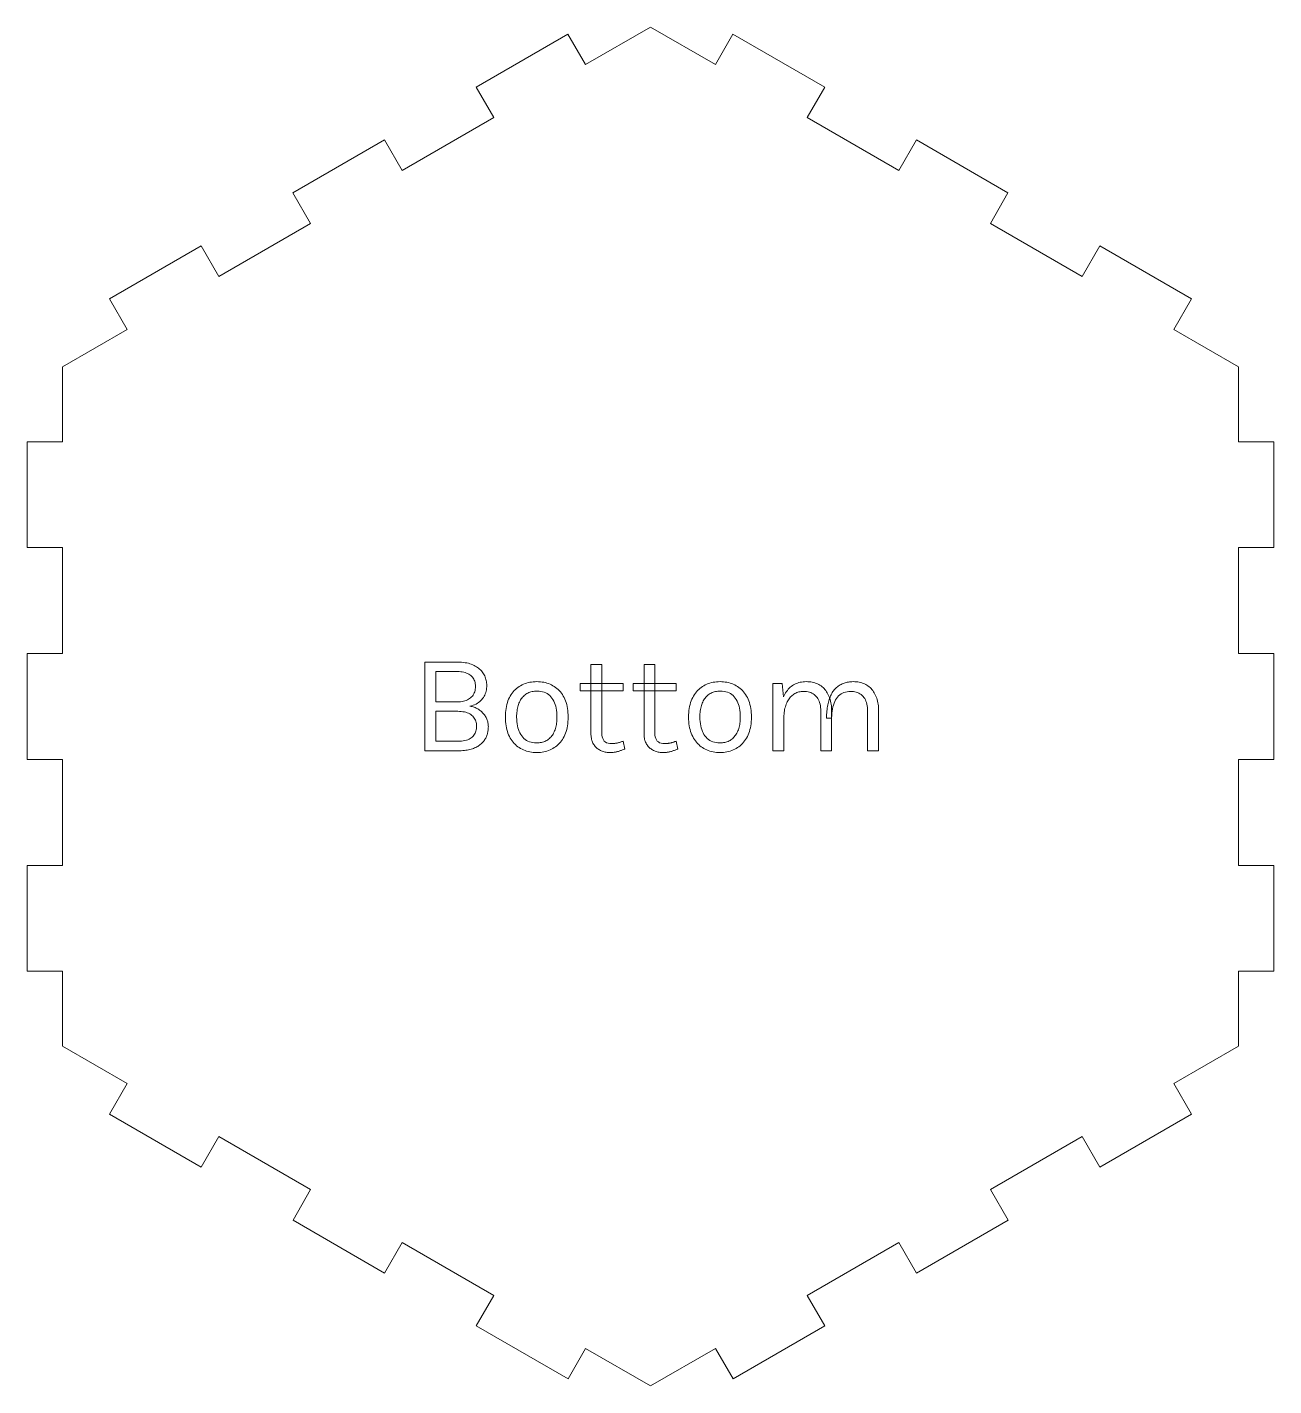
# Model space of a CAD drawing. Extents: x 3 to 177, y 3 to 186.
# Drawn here: x 3 to 109, y 3 to 118.5 of the extents above; entities that cross this region are included whole.
import ezdxf

# ---------------------------------------------------------------- set-up
doc = ezdxf.new("R2010")
doc.units = 0
doc.layers.get('0').update_dxf_attribs({"lineweight": 0})

msp = doc.modelspace()

# ---------------------------------------------------------------- linework, layer by layer
for p, q in [((48.985, 117.885), (41.191, 113.385)), ((50.485, 115.286), (48.985, 117.885)), ((56, 118.471), (50.485, 115.286)), ((61.514, 115.287), (56, 118.471)), ((63.014, 117.885), (61.514, 115.287)), ((70.809, 113.385), (63.014, 117.885)), ((41.191, 113.385), (42.691, 110.786)), ((69.308, 110.786), (70.809, 113.385)), ((42.691, 110.786), (34.896, 106.286)), ((77.103, 106.286), (69.308, 110.786)), ((33.396, 108.885), (25.603, 104.385)), ((34.896, 106.286), (33.396, 108.885)), ((78.603, 108.885), (77.103, 106.286)), ((86.396, 104.385), (78.603, 108.885)), ((25.603, 104.385), (27.103, 101.786)), ((84.896, 101.786), (86.396, 104.385)), ((27.103, 101.786), (19.309, 97.286)), ((92.69, 97.286), (84.896, 101.786)), ((17.809, 99.885), (10.014, 95.385)), ((19.309, 97.286), (17.809, 99.885)), ((94.191, 99.885), (92.69, 97.286)), ((101.985, 95.385), (94.191, 99.885)), ((10.014, 95.385), (11.515, 92.785)), ((100.484, 92.786), (101.985, 95.385)), ((11.515, 92.785), (6, 89.603)), ((106, 89.603), (100.484, 92.786)), ((6, 89.603), (6, 83.235)), ((106, 83.235), (106, 89.603)), ((6, 83.235), (3, 83.235)), ((3, 83.235), (3, 74.235)), ((109, 83.235), (106, 83.235)), ((109, 74.235), (109, 83.235)), ((3, 74.235), (6, 74.235)), ((6, 74.235), (6, 65.235)), ((106, 65.235), (106, 74.235)), ((106, 74.235), (109, 74.235)), ((6, 65.235), (3, 65.235)), ((3, 65.235), (3, 56.235)), ((109, 65.235), (106, 65.235)), ((109, 56.235), (109, 65.235)), ((36.8, 56.967), (36.8, 64.503)), ((36.8, 64.503), (39.62, 64.503)), ((39.596, 63.699), (37.736, 63.699)), ((37.736, 63.699), (37.736, 61.131)), ((39.736, 63.696), (39.596, 63.699)), ((39.596, 63.699), (39.596, 63.699)), ((39.596, 63.699), (39.596, 63.699)), ((39.62, 64.503), (39.783, 64.501)), ((39.869, 63.686), (39.736, 63.696)), ((39.783, 64.501), (39.94, 64.492)), ((39.997, 63.67), (39.869, 63.686)), ((39.94, 64.492), (40.091, 64.479)), ((40.118, 63.647), (39.997, 63.67)), ((40.091, 64.479), (40.237, 64.46)), ((40.233, 63.617), (40.118, 63.647)), ((40.342, 63.581), (40.233, 63.617)), ((40.237, 64.46), (40.377, 64.435)), ((40.444, 63.538), (40.342, 63.581)), ((40.377, 64.435), (40.512, 64.405)), ((40.541, 63.488), (40.444, 63.538)), ((40.512, 64.405), (40.641, 64.37)), ((40.641, 64.37), (40.764, 64.329)), ((40.764, 64.329), (40.882, 64.282)), ((40.882, 64.282), (40.994, 64.23)), ((40.994, 64.23), (41.1, 64.174)), ((41.1, 64.174), (41.201, 64.114)), ((41.201, 64.114), (41.297, 64.051)), ((41.297, 64.051), (41.387, 63.984)), ((41.387, 63.984), (41.471, 63.914)), ((41.471, 63.914), (41.55, 63.84)), ((41.55, 63.84), (41.623, 63.763)), ((41.623, 63.763), (41.691, 63.682)), ((41.691, 63.682), (41.753, 63.598)), ((41.753, 63.598), (41.81, 63.51)), ((41.81, 63.51), (41.861, 63.42)), ((50.936, 58.443), (50.936, 64.299)), ((50.936, 64.299), (51.86, 64.299)), ((51.86, 64.299), (51.86, 58.467)), ((55.448, 58.443), (55.448, 64.299)), ((55.448, 64.299), (56.372, 64.299)), ((56.372, 64.299), (56.372, 58.467)), ((40.631, 63.432), (40.541, 63.488)), ((40.715, 63.369), (40.631, 63.432)), ((40.792, 63.301), (40.715, 63.369)), ((40.861, 63.227), (40.792, 63.301)), ((40.922, 63.148), (40.861, 63.227)), ((40.974, 63.064), (40.922, 63.148)), ((41.019, 62.975), (40.974, 63.064)), ((41.055, 62.88), (41.019, 62.975)), ((41.084, 62.781), (41.055, 62.88)), ((41.104, 62.676), (41.084, 62.781)), ((41.116, 62.566), (41.104, 62.676)), ((41.12, 62.451), (41.116, 62.566)), ((41.116, 62.328), (41.12, 62.451)), ((41.12, 62.451), (41.12, 62.451)), ((41.861, 63.42), (41.907, 63.328)), ((41.907, 63.328), (41.948, 63.235)), ((41.948, 63.235), (41.983, 63.14)), ((41.983, 63.14), (42.013, 63.043)), ((42.013, 63.043), (42.037, 62.945)), ((42.037, 62.945), (42.056, 62.845)), ((42.056, 62.845), (42.069, 62.743)), ((42.076, 62.407), (42.066, 62.283)), ((42.069, 62.743), (42.077, 62.64)), ((42.08, 62.535), (42.076, 62.407)), ((42.077, 62.64), (42.08, 62.535)), ((42.08, 62.535), (42.08, 62.535)), ((44.618, 62.271), (44.726, 62.355)), ((44.726, 62.355), (44.839, 62.434)), ((44.839, 62.434), (44.957, 62.505)), ((44.957, 62.505), (45.079, 62.57)), ((45.079, 62.57), (45.205, 62.628)), ((45.205, 62.628), (45.334, 62.68)), ((45.334, 62.68), (45.467, 62.724)), ((45.467, 62.724), (45.603, 62.762)), ((45.603, 62.762), (45.742, 62.793)), ((45.742, 62.793), (45.885, 62.817)), ((45.885, 62.817), (46.031, 62.834)), ((46.031, 62.834), (46.181, 62.844)), ((46.181, 62.844), (46.334, 62.847)), ((46.334, 62.847), (46.334, 62.847)), ((46.334, 62.847), (46.486, 62.844)), ((46.486, 62.844), (46.635, 62.834)), ((46.635, 62.834), (46.78, 62.817)), ((46.78, 62.817), (46.922, 62.793)), ((46.922, 62.793), (47.061, 62.762)), ((47.061, 62.762), (47.196, 62.724)), ((47.196, 62.724), (47.328, 62.68)), ((47.328, 62.68), (47.457, 62.628)), ((47.457, 62.628), (47.583, 62.57)), ((47.583, 62.57), (47.705, 62.505)), ((47.705, 62.505), (47.823, 62.434)), ((47.823, 62.434), (47.936, 62.355)), ((47.936, 62.355), (48.044, 62.271)), ((50.012, 62.055), (50.012, 62.703)), ((50.012, 62.703), (53.672, 62.703)), ((53.672, 62.703), (53.672, 62.055)), ((54.524, 62.055), (54.524, 62.703)), ((54.524, 62.703), (58.184, 62.703)), ((58.184, 62.703), (58.184, 62.055)), ((60.2, 62.271), (60.308, 62.355)), ((60.308, 62.355), (60.421, 62.434)), ((60.421, 62.434), (60.539, 62.505)), ((60.539, 62.505), (60.661, 62.57)), ((60.661, 62.57), (60.787, 62.628)), ((60.787, 62.628), (60.916, 62.68)), ((60.916, 62.68), (61.049, 62.724)), ((61.049, 62.724), (61.185, 62.762)), ((61.185, 62.762), (61.324, 62.793)), ((61.324, 62.793), (61.467, 62.817)), ((61.467, 62.817), (61.613, 62.834)), ((61.613, 62.834), (61.763, 62.844)), ((61.763, 62.844), (61.916, 62.847)), ((61.916, 62.847), (61.916, 62.847)), ((61.916, 62.847), (62.068, 62.844)), ((62.068, 62.844), (62.217, 62.834)), ((62.217, 62.834), (62.362, 62.817)), ((62.362, 62.817), (62.504, 62.793)), ((62.504, 62.793), (62.643, 62.762)), ((62.643, 62.762), (62.778, 62.724)), ((62.778, 62.724), (62.91, 62.68)), ((62.91, 62.68), (63.039, 62.628)), ((63.039, 62.628), (63.165, 62.57)), ((63.165, 62.57), (63.287, 62.505)), ((63.287, 62.505), (63.405, 62.434)), ((63.405, 62.434), (63.518, 62.355)), ((63.518, 62.355), (63.626, 62.271)), ((66.398, 56.967), (66.398, 62.703)), ((66.398, 62.703), (67.202, 62.703)), ((67.202, 62.703), (67.31, 61.551)), ((67.795, 62.284), (67.882, 62.365)), ((67.882, 62.365), (67.973, 62.441)), ((67.973, 62.441), (68.069, 62.511)), ((68.069, 62.511), (68.169, 62.575)), ((68.169, 62.575), (68.272, 62.632)), ((68.272, 62.632), (68.38, 62.683)), ((68.38, 62.683), (68.491, 62.726)), ((68.491, 62.726), (68.607, 62.763)), ((68.607, 62.763), (68.726, 62.794)), ((68.726, 62.794), (68.849, 62.817)), ((68.849, 62.817), (68.976, 62.834)), ((68.976, 62.834), (69.107, 62.844)), ((69.107, 62.844), (69.242, 62.847)), ((69.242, 62.847), (69.242, 62.847)), ((69.242, 62.847), (69.376, 62.844)), ((69.376, 62.844), (69.505, 62.835)), ((69.505, 62.835), (69.631, 62.82)), ((69.631, 62.82), (69.753, 62.799)), ((69.753, 62.799), (69.871, 62.772)), ((69.871, 62.772), (69.985, 62.738)), ((69.985, 62.738), (70.096, 62.699)), ((70.096, 62.699), (70.202, 62.653)), ((70.202, 62.653), (70.304, 62.602)), ((70.304, 62.602), (70.403, 62.544)), ((70.403, 62.544), (70.497, 62.481)), ((70.497, 62.481), (70.587, 62.413)), ((70.587, 62.413), (70.673, 62.339)), ((71.758, 62.291), (71.825, 62.355)), ((71.825, 62.355), (71.895, 62.415)), ((71.895, 62.415), (71.968, 62.471)), ((71.968, 62.471), (72.043, 62.523)), ((72.043, 62.523), (72.121, 62.571)), ((72.121, 62.571), (72.201, 62.615)), ((72.201, 62.615), (72.284, 62.655)), ((72.284, 62.655), (72.369, 62.692)), ((72.369, 62.692), (72.457, 62.724)), ((72.457, 62.724), (72.546, 62.753)), ((72.546, 62.753), (72.638, 62.778)), ((72.638, 62.778), (72.733, 62.799)), ((72.733, 62.799), (72.829, 62.817)), ((72.829, 62.817), (72.928, 62.83)), ((72.928, 62.83), (73.029, 62.84)), ((73.029, 62.84), (73.132, 62.845)), ((73.132, 62.845), (73.238, 62.847)), ((73.238, 62.847), (73.238, 62.847)), ((73.238, 62.847), (73.372, 62.844)), ((73.372, 62.844), (73.501, 62.835)), ((73.501, 62.835), (73.627, 62.82)), ((73.627, 62.82), (73.749, 62.799)), ((73.749, 62.799), (73.867, 62.772)), ((73.867, 62.772), (73.981, 62.738)), ((73.981, 62.738), (74.092, 62.699)), ((74.092, 62.699), (74.198, 62.653)), ((74.198, 62.653), (74.3, 62.602)), ((74.3, 62.602), (74.399, 62.544)), ((74.399, 62.544), (74.493, 62.481)), ((74.493, 62.481), (74.583, 62.413)), ((74.583, 62.413), (74.669, 62.339)), ((40.1, 61.187), (40.215, 61.218)), ((40.215, 61.218), (40.324, 61.256)), ((40.324, 61.256), (40.427, 61.3)), ((40.427, 61.3), (40.525, 61.352)), ((40.525, 61.352), (40.617, 61.411)), ((40.617, 61.411), (40.703, 61.476)), ((40.703, 61.476), (40.782, 61.548)), ((40.782, 61.548), (40.853, 61.626)), ((40.853, 61.626), (40.916, 61.709)), ((40.916, 61.709), (40.97, 61.798)), ((40.97, 61.798), (41.016, 61.893)), ((41.016, 61.893), (41.053, 61.993)), ((41.053, 61.993), (41.082, 62.099)), ((41.082, 62.099), (41.103, 62.211)), ((41.103, 62.211), (41.116, 62.328)), ((41.566, 61.232), (41.477, 61.151)), ((41.648, 61.318), (41.566, 61.232)), ((41.723, 61.41), (41.648, 61.318)), ((41.791, 61.507), (41.723, 61.41)), ((41.852, 61.608), (41.791, 61.507)), ((41.905, 61.712), (41.852, 61.608)), ((41.951, 61.819), (41.905, 61.712)), ((41.991, 61.93), (41.951, 61.819)), ((42.023, 62.044), (41.991, 61.93)), ((42.048, 62.162), (42.023, 62.044)), ((42.066, 62.283), (42.048, 62.162)), ((43.829, 61.064), (43.881, 61.214)), ((43.881, 61.214), (43.94, 61.357)), ((43.94, 61.357), (44.006, 61.494)), ((44.006, 61.494), (44.078, 61.625)), ((44.078, 61.625), (44.155, 61.749)), ((44.155, 61.749), (44.238, 61.866)), ((44.238, 61.866), (44.325, 61.977)), ((44.325, 61.977), (44.418, 62.082)), ((44.418, 62.082), (44.515, 62.179)), ((44.515, 62.179), (44.618, 62.271)), ((44.907, 61.203), (44.861, 61.111)), ((44.956, 61.291), (44.907, 61.203)), ((45.01, 61.374), (44.956, 61.291)), ((45.067, 61.452), (45.01, 61.374)), ((45.127, 61.526), (45.067, 61.452)), ((45.192, 61.596), (45.127, 61.526)), ((45.26, 61.66), (45.192, 61.596)), ((45.331, 61.721), (45.26, 61.66)), ((45.407, 61.776), (45.331, 61.721)), ((45.486, 61.827), (45.407, 61.776)), ((45.569, 61.872), (45.486, 61.827)), ((45.655, 61.913), (45.569, 61.872)), ((45.745, 61.947), (45.655, 61.913)), ((45.838, 61.977), (45.745, 61.947)), ((45.935, 62.001), (45.838, 61.977)), ((46.036, 62.019), (45.935, 62.001)), ((46.139, 62.033), (46.036, 62.019)), ((46.247, 62.041), (46.139, 62.033)), ((46.358, 62.043), (46.247, 62.041)), ((46.522, 62.037), (46.358, 62.043)), ((46.358, 62.043), (46.358, 62.043)), ((46.677, 62.02), (46.522, 62.037)), ((46.825, 61.99), (46.677, 62.02)), ((46.964, 61.949), (46.825, 61.99)), ((47.094, 61.896), (46.964, 61.949)), ((47.217, 61.831), (47.094, 61.896)), ((47.331, 61.754), (47.217, 61.831)), ((47.437, 61.665), (47.331, 61.754)), ((47.535, 61.565), (47.437, 61.665)), ((47.624, 61.452), (47.535, 61.565)), ((47.705, 61.33), (47.624, 61.452)), ((47.777, 61.199), (47.705, 61.33)), ((48.044, 62.271), (48.146, 62.179)), ((48.146, 62.179), (48.244, 62.082)), ((48.244, 62.082), (48.336, 61.977)), ((48.336, 61.977), (48.423, 61.866)), ((48.423, 61.866), (48.505, 61.749)), ((48.505, 61.749), (48.581, 61.625)), ((48.581, 61.625), (48.653, 61.494)), ((48.653, 61.494), (48.719, 61.357)), ((48.719, 61.357), (48.777, 61.214)), ((48.777, 61.214), (48.829, 61.064)), ((53.672, 62.055), (50.012, 62.055)), ((53.672, 62.055), (53.672, 62.055)), ((58.184, 62.055), (54.524, 62.055)), ((58.184, 62.055), (58.184, 62.055)), ((59.411, 61.064), (59.463, 61.214)), ((59.463, 61.214), (59.522, 61.357)), ((59.522, 61.357), (59.588, 61.494)), ((59.588, 61.494), (59.66, 61.625)), ((59.66, 61.625), (59.737, 61.749)), ((59.737, 61.749), (59.82, 61.866)), ((59.82, 61.866), (59.907, 61.977)), ((59.907, 61.977), (60, 62.082)), ((60, 62.082), (60.097, 62.179)), ((60.097, 62.179), (60.2, 62.271)), ((60.489, 61.203), (60.443, 61.111)), ((60.538, 61.291), (60.489, 61.203)), ((60.592, 61.374), (60.538, 61.291)), ((60.648, 61.452), (60.592, 61.374)), ((60.709, 61.526), (60.648, 61.452)), ((60.774, 61.596), (60.709, 61.526)), ((60.842, 61.66), (60.774, 61.596)), ((60.913, 61.721), (60.842, 61.66)), ((60.989, 61.776), (60.913, 61.721)), ((61.068, 61.827), (60.989, 61.776)), ((61.151, 61.872), (61.068, 61.827)), ((61.237, 61.913), (61.151, 61.872)), ((61.327, 61.947), (61.237, 61.913)), ((61.42, 61.977), (61.327, 61.947)), ((61.517, 62.001), (61.42, 61.977)), ((61.618, 62.019), (61.517, 62.001)), ((61.721, 62.033), (61.618, 62.019)), ((61.829, 62.041), (61.721, 62.033)), ((61.94, 62.043), (61.829, 62.041)), ((62.104, 62.037), (61.94, 62.043)), ((61.94, 62.043), (61.94, 62.043)), ((62.259, 62.02), (62.104, 62.037)), ((62.407, 61.99), (62.259, 62.02)), ((62.546, 61.949), (62.407, 61.99)), ((62.677, 61.896), (62.546, 61.949)), ((62.799, 61.831), (62.677, 61.896)), ((62.913, 61.754), (62.799, 61.831)), ((63.019, 61.665), (62.913, 61.754)), ((63.117, 61.565), (63.019, 61.665)), ((63.206, 61.452), (63.117, 61.565)), ((63.287, 61.33), (63.206, 61.452)), ((63.359, 61.199), (63.287, 61.33)), ((63.626, 62.271), (63.728, 62.179)), ((63.728, 62.179), (63.825, 62.082)), ((63.825, 62.082), (63.918, 61.977)), ((63.918, 61.977), (64.005, 61.866)), ((64.005, 61.866), (64.087, 61.749)), ((64.087, 61.749), (64.163, 61.625)), ((64.163, 61.625), (64.235, 61.494)), ((64.235, 61.494), (64.301, 61.357)), ((64.301, 61.357), (64.359, 61.214)), ((64.359, 61.214), (64.411, 61.064)), ((67.31, 61.551), (67.366, 61.673)), ((67.366, 61.673), (67.427, 61.789)), ((67.427, 61.789), (67.492, 61.9)), ((67.492, 61.9), (67.561, 62.004)), ((67.561, 62.004), (67.635, 62.103)), ((67.676, 61.223), (67.627, 61.131)), ((67.635, 62.103), (67.713, 62.196)), ((67.729, 61.311), (67.676, 61.223)), ((67.713, 62.196), (67.795, 62.284)), ((67.785, 61.395), (67.729, 61.311)), ((67.845, 61.473), (67.785, 61.395)), ((67.909, 61.546), (67.845, 61.473)), ((67.976, 61.615), (67.909, 61.546)), ((68.046, 61.679), (67.976, 61.615)), ((68.12, 61.737), (68.046, 61.679)), ((68.197, 61.791), (68.12, 61.737)), ((68.277, 61.839), (68.197, 61.791)), ((68.359, 61.881), (68.277, 61.839)), ((68.444, 61.918), (68.359, 61.881)), ((68.532, 61.949), (68.444, 61.918)), ((68.623, 61.974), (68.532, 61.949)), ((68.717, 61.994), (68.623, 61.974)), ((68.813, 62.008), (68.717, 61.994)), ((68.912, 62.017), (68.813, 62.008)), ((69.014, 62.019), (68.912, 62.017)), ((69.147, 62.015), (69.014, 62.019)), ((69.014, 62.019), (69.014, 62.019)), ((69.274, 62.002), (69.147, 62.015)), ((69.395, 61.981), (69.274, 62.002)), ((69.511, 61.951), (69.395, 61.981)), ((69.621, 61.912), (69.511, 61.951)), ((69.725, 61.865), (69.621, 61.912)), ((69.824, 61.809), (69.725, 61.865)), ((69.916, 61.745), (69.824, 61.809)), ((70.004, 61.672), (69.916, 61.745)), ((70.085, 61.59), (70.004, 61.672)), ((70.16, 61.501), (70.085, 61.59)), ((70.226, 61.403), (70.16, 61.501)), ((70.285, 61.298), (70.226, 61.403)), ((70.337, 61.184), (70.285, 61.298)), ((70.673, 62.339), (70.753, 62.26)), ((70.753, 62.26), (70.83, 62.176)), ((70.83, 62.176), (70.902, 62.087)), ((70.902, 62.087), (70.969, 61.992)), ((70.969, 61.992), (71.032, 61.893)), ((71.032, 61.893), (71.09, 61.788)), ((71.09, 61.788), (71.144, 61.677)), ((71.123, 61.107), (71.155, 61.222)), ((71.144, 61.677), (71.193, 61.562)), ((71.155, 61.222), (71.19, 61.332)), ((71.19, 61.332), (71.227, 61.439)), ((71.193, 61.562), (71.237, 61.443)), ((71.227, 61.439), (71.268, 61.542)), ((71.237, 61.443), (71.276, 61.32)), ((71.268, 61.542), (71.311, 61.641)), ((71.276, 61.32), (71.309, 61.193)), ((71.311, 61.641), (71.357, 61.736)), ((71.357, 61.736), (71.406, 61.827)), ((71.406, 61.827), (71.458, 61.914)), ((71.458, 61.914), (71.513, 61.997)), ((71.513, 61.997), (71.57, 62.076)), ((71.57, 62.076), (71.63, 62.152)), ((71.63, 62.152), (71.693, 62.223)), ((71.737, 61.291), (71.667, 61.157)), ((71.693, 62.223), (71.758, 62.291)), ((71.816, 61.416), (71.737, 61.291)), ((71.902, 61.531), (71.816, 61.416)), ((71.996, 61.633), (71.902, 61.531)), ((72.097, 61.724), (71.996, 61.633)), ((72.206, 61.802), (72.097, 61.724)), ((72.322, 61.869), (72.206, 61.802)), ((72.445, 61.923), (72.322, 61.869)), ((72.575, 61.965), (72.445, 61.923)), ((72.713, 61.995), (72.575, 61.965)), ((72.858, 62.013), (72.713, 61.995)), ((73.01, 62.019), (72.858, 62.013)), ((73.14, 62.015), (73.01, 62.019)), ((73.01, 62.019), (73.01, 62.019)), ((73.265, 62.002), (73.14, 62.015)), ((73.385, 61.981), (73.265, 62.002)), ((73.499, 61.951), (73.385, 61.981)), ((73.608, 61.912), (73.499, 61.951)), ((73.711, 61.865), (73.608, 61.912)), ((73.809, 61.809), (73.711, 61.865)), ((73.901, 61.745), (73.809, 61.809)), ((73.988, 61.672), (73.901, 61.745)), ((74.069, 61.59), (73.988, 61.672)), ((74.144, 61.501), (74.069, 61.59)), ((74.21, 61.403), (74.144, 61.501)), ((74.269, 61.298), (74.21, 61.403)), ((74.321, 61.184), (74.269, 61.298)), ((74.669, 62.339), (74.749, 62.26)), ((74.749, 62.26), (74.826, 62.176)), ((74.826, 62.176), (74.898, 62.087)), ((74.898, 62.087), (74.965, 61.992)), ((74.965, 61.992), (75.028, 61.893)), ((75.028, 61.893), (75.086, 61.788)), ((75.086, 61.788), (75.14, 61.677)), ((75.14, 61.677), (75.189, 61.562)), ((75.189, 61.562), (75.233, 61.443)), ((75.233, 61.443), (75.272, 61.32)), ((75.272, 61.32), (75.305, 61.193)), ((37.736, 61.131), (39.584, 61.131)), ((37.736, 60.327), (37.736, 57.783)), ((39.608, 60.327), (37.736, 60.327)), ((37.736, 60.327), (37.736, 60.327)), ((39.584, 61.131), (39.722, 61.135)), ((39.763, 60.324), (39.608, 60.327)), ((39.608, 60.327), (39.608, 60.327)), ((39.722, 61.135), (39.853, 61.145)), ((39.909, 60.314), (39.763, 60.324)), ((39.853, 61.145), (39.98, 61.162)), ((40.049, 60.296), (39.909, 60.314)), ((39.98, 61.162), (40.1, 61.187)), ((40.18, 60.272), (40.049, 60.296)), ((40.304, 60.241), (40.18, 60.272)), ((40.42, 60.203), (40.304, 60.241)), ((40.529, 60.158), (40.42, 60.203)), ((40.629, 60.107), (40.529, 60.158)), ((40.723, 60.048), (40.629, 60.107)), ((40.791, 60.797), (40.652, 60.759)), ((40.652, 60.759), (40.652, 60.759)), ((40.652, 60.759), (40.743, 60.743)), ((40.808, 59.982), (40.723, 60.048)), ((40.743, 60.743), (40.832, 60.723)), ((40.923, 60.841), (40.791, 60.797)), ((40.832, 60.723), (40.919, 60.7)), ((40.919, 60.7), (41.004, 60.672)), ((41.048, 60.891), (40.923, 60.841)), ((41.004, 60.672), (41.086, 60.642)), ((41.166, 60.947), (41.048, 60.891)), ((41.086, 60.642), (41.166, 60.607)), ((41.277, 61.009), (41.166, 60.947)), ((41.166, 60.607), (41.244, 60.569)), ((41.244, 60.569), (41.32, 60.527)), ((41.38, 61.077), (41.277, 61.009)), ((41.32, 60.527), (41.394, 60.482)), ((41.477, 61.151), (41.38, 61.077)), ((41.394, 60.482), (41.465, 60.432)), ((41.465, 60.432), (41.534, 60.38)), ((41.534, 60.38), (41.599, 60.326)), ((41.599, 60.326), (41.662, 60.269)), ((41.662, 60.269), (41.721, 60.21)), ((41.721, 60.21), (41.778, 60.149)), ((41.778, 60.149), (41.831, 60.085)), ((41.831, 60.085), (41.881, 60.019)), ((43.661, 60.03), (43.672, 60.219)), ((43.672, 60.219), (43.689, 60.4)), ((43.689, 60.4), (43.714, 60.576)), ((43.714, 60.576), (43.745, 60.745)), ((43.745, 60.745), (43.783, 60.908)), ((43.783, 60.908), (43.829, 61.064)), ((44.626, 60.101), (44.62, 59.97)), ((44.636, 60.229), (44.626, 60.101)), ((44.65, 60.352), (44.636, 60.229)), ((44.668, 60.472), (44.65, 60.352)), ((44.69, 60.588), (44.668, 60.472)), ((44.716, 60.7), (44.69, 60.588)), ((44.747, 60.809), (44.716, 60.7)), ((44.781, 60.913), (44.747, 60.809)), ((44.819, 61.014), (44.781, 60.913)), ((44.861, 61.111), (44.819, 61.014)), ((47.841, 61.059), (47.777, 61.199)), ((47.897, 60.91), (47.841, 61.059)), ((47.944, 60.753), (47.897, 60.91)), ((47.982, 60.587), (47.944, 60.753)), ((48.012, 60.412), (47.982, 60.587)), ((48.033, 60.228), (48.012, 60.412)), ((48.046, 60.036), (48.033, 60.228)), ((48.829, 61.064), (48.874, 60.908)), ((48.874, 60.908), (48.912, 60.745)), ((48.912, 60.745), (48.943, 60.576)), ((48.943, 60.576), (48.967, 60.4)), ((48.967, 60.4), (48.984, 60.219)), ((48.984, 60.219), (48.995, 60.03)), ((59.243, 60.03), (59.254, 60.219)), ((59.254, 60.219), (59.271, 60.4)), ((59.271, 60.4), (59.296, 60.576)), ((59.296, 60.576), (59.327, 60.745)), ((59.327, 60.745), (59.365, 60.908)), ((59.365, 60.908), (59.411, 61.064)), ((60.208, 60.101), (60.202, 59.97)), ((60.218, 60.229), (60.208, 60.101)), ((60.232, 60.352), (60.218, 60.229)), ((60.25, 60.472), (60.232, 60.352)), ((60.272, 60.588), (60.25, 60.472)), ((60.298, 60.7), (60.272, 60.588)), ((60.329, 60.809), (60.298, 60.7)), ((60.363, 60.913), (60.329, 60.809)), ((60.401, 61.014), (60.363, 60.913)), ((60.443, 61.111), (60.401, 61.014)), ((63.423, 61.059), (63.359, 61.199)), ((63.479, 60.91), (63.423, 61.059)), ((63.526, 60.753), (63.479, 60.91)), ((63.564, 60.587), (63.526, 60.753)), ((63.594, 60.412), (63.564, 60.587)), ((63.615, 60.228), (63.594, 60.412)), ((63.628, 60.036), (63.615, 60.228)), ((64.411, 61.064), (64.456, 60.908)), ((64.456, 60.908), (64.494, 60.745)), ((64.494, 60.745), (64.525, 60.576)), ((64.525, 60.576), (64.549, 60.4)), ((64.549, 60.4), (64.566, 60.219)), ((64.566, 60.219), (64.577, 60.03)), ((67.352, 60.097), (67.342, 59.962)), ((67.367, 60.228), (67.352, 60.097)), ((67.385, 60.355), (67.367, 60.228)), ((67.407, 60.478), (67.385, 60.355)), ((67.434, 60.597), (67.407, 60.478)), ((67.465, 60.712), (67.434, 60.597)), ((67.499, 60.823), (67.465, 60.712)), ((67.538, 60.93), (67.499, 60.823)), ((67.581, 61.033), (67.538, 60.93)), ((67.627, 61.131), (67.581, 61.033)), ((70.38, 61.063), (70.337, 61.184)), ((70.415, 60.934), (70.38, 61.063)), ((70.443, 60.797), (70.415, 60.934)), ((70.462, 60.652), (70.443, 60.797)), ((70.474, 60.5), (70.462, 60.652)), ((70.478, 60.339), (70.474, 60.5)), ((70.478, 56.967), (70.478, 60.339)), ((70.972, 59.904), (70.976, 60.053)), ((70.976, 60.053), (70.984, 60.198)), ((70.984, 60.198), (70.994, 60.34)), ((70.994, 60.34), (71.008, 60.477)), ((71.008, 60.477), (71.025, 60.611)), ((71.025, 60.611), (71.045, 60.741)), ((71.045, 60.741), (71.068, 60.867)), ((71.068, 60.867), (71.094, 60.989)), ((71.094, 60.989), (71.123, 61.107)), ((71.309, 61.193), (71.338, 61.061)), ((71.338, 61.061), (71.361, 60.925)), ((71.361, 60.925), (71.379, 60.785)), ((71.379, 60.785), (71.392, 60.641)), ((71.392, 60.641), (71.399, 60.492)), ((71.399, 60.492), (71.402, 60.339)), ((71.402, 60.339), (71.402, 60.339)), ((71.402, 60.339), (71.402, 56.967)), ((71.419, 60.158), (71.406, 59.959)), ((71.439, 60.347), (71.419, 60.158)), ((71.468, 60.528), (71.439, 60.347)), ((71.505, 60.699), (71.468, 60.528)), ((71.551, 60.861), (71.505, 60.699)), ((71.605, 61.013), (71.551, 60.861)), ((71.667, 61.157), (71.605, 61.013)), ((74.364, 61.063), (74.321, 61.184)), ((74.399, 60.934), (74.364, 61.063)), ((74.427, 60.797), (74.399, 60.934)), ((74.446, 60.652), (74.427, 60.797)), ((74.458, 60.5), (74.446, 60.652)), ((74.462, 60.339), (74.458, 60.5)), ((74.462, 56.967), (74.462, 60.339)), ((75.305, 61.193), (75.334, 61.061)), ((75.334, 61.061), (75.357, 60.925)), ((75.357, 60.925), (75.375, 60.785)), ((75.375, 60.785), (75.388, 60.641)), ((75.388, 60.641), (75.395, 60.492)), ((75.395, 60.492), (75.398, 60.339)), ((75.398, 60.339), (75.398, 60.339)), ((75.398, 60.339), (75.398, 56.967)), ((40.886, 59.911), (40.808, 59.982)), ((40.955, 59.835), (40.886, 59.911)), ((41.016, 59.755), (40.955, 59.835)), ((41.069, 59.67), (41.016, 59.755)), ((41.114, 59.581), (41.069, 59.67)), ((41.151, 59.487), (41.114, 59.581)), ((41.179, 59.389), (41.151, 59.487)), ((41.2, 59.286), (41.179, 59.389)), ((41.212, 59.179), (41.2, 59.286)), ((41.201, 58.85), (41.212, 58.957)), ((41.216, 59.067), (41.212, 59.179)), ((41.212, 58.957), (41.216, 59.067)), ((41.216, 59.067), (41.216, 59.067)), ((41.881, 60.019), (41.929, 59.951)), ((41.929, 59.951), (41.973, 59.881)), ((41.973, 59.881), (42.014, 59.808)), ((42.014, 59.808), (42.052, 59.734)), ((42.052, 59.734), (42.085, 59.659)), ((42.085, 59.659), (42.115, 59.582)), ((42.115, 59.582), (42.141, 59.505)), ((42.141, 59.505), (42.163, 59.427)), ((42.163, 59.427), (42.18, 59.347)), ((42.18, 59.347), (42.194, 59.267)), ((42.194, 59.267), (42.204, 59.185)), ((42.204, 59.185), (42.21, 59.103)), ((42.211, 58.943), (42.207, 58.866)), ((42.21, 59.103), (42.212, 59.019)), ((42.212, 59.019), (42.211, 58.943)), ((42.212, 59.019), (42.212, 59.019)), ((43.658, 59.835), (43.661, 60.03)), ((43.661, 59.642), (43.658, 59.835)), ((43.658, 59.835), (43.658, 59.835)), ((43.672, 59.454), (43.661, 59.642)), ((43.689, 59.273), (43.672, 59.454)), ((43.714, 59.098), (43.689, 59.273)), ((43.745, 58.929), (43.714, 59.098)), ((43.783, 58.767), (43.745, 58.929)), ((44.62, 59.97), (44.618, 59.835)), ((44.618, 59.835), (44.618, 59.835)), ((44.618, 59.835), (44.622, 59.637)), ((44.622, 59.637), (44.635, 59.447)), ((44.635, 59.447), (44.657, 59.265)), ((44.657, 59.265), (44.687, 59.092)), ((44.687, 59.092), (44.725, 58.927)), ((44.725, 58.927), (44.772, 58.771)), ((47.921, 58.87), (47.952, 58.977)), ((47.952, 58.977), (47.978, 59.089)), ((47.978, 59.089), (48, 59.204)), ((48, 59.204), (48.018, 59.323)), ((48.018, 59.323), (48.032, 59.445)), ((48.032, 59.445), (48.042, 59.572)), ((48.042, 59.572), (48.048, 59.702)), ((48.05, 59.835), (48.046, 60.036)), ((48.048, 59.702), (48.05, 59.835)), ((48.05, 59.835), (48.05, 59.835)), ((48.912, 58.929), (48.874, 58.767)), ((48.943, 59.098), (48.912, 58.929)), ((48.967, 59.273), (48.943, 59.098)), ((48.984, 59.454), (48.967, 59.273)), ((48.995, 59.642), (48.984, 59.454)), ((48.995, 60.03), (48.998, 59.835)), ((48.998, 59.835), (48.995, 59.642)), ((48.998, 59.835), (48.998, 59.835)), ((59.24, 59.835), (59.243, 60.03)), ((59.243, 59.642), (59.24, 59.835)), ((59.24, 59.835), (59.24, 59.835)), ((59.254, 59.454), (59.243, 59.642)), ((59.271, 59.273), (59.254, 59.454)), ((59.296, 59.098), (59.271, 59.273)), ((59.327, 58.929), (59.296, 59.098)), ((59.365, 58.767), (59.327, 58.929)), ((60.202, 59.97), (60.2, 59.835)), ((60.2, 59.835), (60.2, 59.835)), ((60.2, 59.835), (60.204, 59.637)), ((60.204, 59.637), (60.217, 59.447)), ((60.217, 59.447), (60.239, 59.265)), ((60.239, 59.265), (60.269, 59.092)), ((60.269, 59.092), (60.307, 58.927)), ((60.307, 58.927), (60.354, 58.771)), ((63.503, 58.87), (63.534, 58.977)), ((63.534, 58.977), (63.56, 59.089)), ((63.56, 59.089), (63.582, 59.204)), ((63.582, 59.204), (63.6, 59.323)), ((63.6, 59.323), (63.614, 59.445)), ((63.614, 59.445), (63.624, 59.572)), ((63.624, 59.572), (63.63, 59.702)), ((63.632, 59.835), (63.628, 60.036)), ((63.63, 59.702), (63.632, 59.835)), ((63.632, 59.835), (63.632, 59.835)), ((64.494, 58.929), (64.456, 58.767)), ((64.525, 59.098), (64.494, 58.929)), ((64.549, 59.273), (64.525, 59.098)), ((64.566, 59.454), (64.549, 59.273)), ((64.577, 59.642), (64.566, 59.454)), ((64.577, 60.03), (64.58, 59.835)), ((64.58, 59.835), (64.577, 59.642)), ((64.58, 59.835), (64.58, 59.835)), ((67.336, 59.823), (67.334, 59.679)), ((67.334, 59.679), (67.334, 59.679)), ((67.334, 59.679), (67.334, 56.967)), ((67.342, 59.962), (67.336, 59.823)), ((70.97, 59.751), (70.972, 59.904)), ((71.402, 59.751), (70.97, 59.751)), ((71.406, 59.959), (71.402, 59.751)), ((71.402, 59.751), (71.402, 59.751)), ((37.736, 57.783), (39.608, 57.783)), ((39.608, 57.783), (39.775, 57.787)), ((39.775, 57.787), (39.932, 57.798)), ((39.932, 57.798), (40.079, 57.816)), ((40.079, 57.816), (40.217, 57.841)), ((40.217, 57.841), (40.345, 57.873)), ((40.345, 57.873), (40.464, 57.913)), ((40.464, 57.913), (40.573, 57.96)), ((40.573, 57.96), (40.672, 58.014)), ((40.672, 58.014), (40.761, 58.075)), ((40.761, 58.075), (40.841, 58.143)), ((40.841, 58.143), (40.912, 58.217)), ((40.912, 58.217), (40.976, 58.296)), ((40.976, 58.296), (41.032, 58.378)), ((41.032, 58.378), (41.081, 58.464)), ((41.081, 58.464), (41.122, 58.554)), ((41.122, 58.554), (41.156, 58.649)), ((41.156, 58.649), (41.182, 58.747)), ((41.182, 58.747), (41.201, 58.85)), ((41.819, 57.792), (41.767, 57.73)), ((41.867, 57.856), (41.819, 57.792)), ((41.911, 57.921), (41.867, 57.856)), ((41.952, 57.988), (41.911, 57.921)), ((41.99, 58.056), (41.952, 57.988)), ((42.025, 58.126), (41.99, 58.056)), ((42.055, 58.197), (42.025, 58.126)), ((42.083, 58.269), (42.055, 58.197)), ((42.108, 58.343), (42.083, 58.269)), ((42.129, 58.416), (42.108, 58.343)), ((42.149, 58.491), (42.129, 58.416)), ((42.166, 58.565), (42.149, 58.491)), ((42.18, 58.64), (42.166, 58.565)), ((42.191, 58.715), (42.18, 58.64)), ((42.2, 58.791), (42.191, 58.715)), ((42.207, 58.866), (42.2, 58.791)), ((43.829, 58.611), (43.783, 58.767)), ((43.881, 58.461), (43.829, 58.611)), ((43.94, 58.317), (43.881, 58.461)), ((44.006, 58.179), (43.94, 58.317)), ((44.078, 58.048), (44.006, 58.179)), ((44.155, 57.924), (44.078, 58.048)), ((44.238, 57.806), (44.155, 57.924)), ((44.325, 57.695), (44.238, 57.806)), ((44.772, 58.771), (44.828, 58.623)), ((44.828, 58.623), (44.893, 58.484)), ((44.893, 58.484), (44.965, 58.353)), ((44.965, 58.353), (45.047, 58.23)), ((45.047, 58.23), (45.137, 58.118)), ((45.137, 58.118), (45.235, 58.018)), ((45.235, 58.018), (45.341, 57.929)), ((45.341, 57.929), (45.455, 57.852)), ((45.455, 57.852), (45.577, 57.787)), ((45.577, 57.787), (45.708, 57.734)), ((46.919, 57.735), (47.009, 57.77)), ((47.009, 57.77), (47.095, 57.81)), ((47.095, 57.81), (47.178, 57.856)), ((47.178, 57.856), (47.258, 57.906)), ((47.258, 57.906), (47.334, 57.962)), ((47.334, 57.962), (47.406, 58.022)), ((47.406, 58.022), (47.475, 58.087)), ((47.475, 58.087), (47.54, 58.156)), ((47.54, 58.156), (47.601, 58.23)), ((47.601, 58.23), (47.658, 58.308)), ((47.658, 58.308), (47.711, 58.39)), ((47.711, 58.39), (47.761, 58.478)), ((47.761, 58.478), (47.807, 58.569)), ((47.807, 58.569), (47.849, 58.665)), ((47.849, 58.665), (47.887, 58.766)), ((47.887, 58.766), (47.921, 58.87)), ((48.423, 57.806), (48.336, 57.695)), ((48.505, 57.924), (48.423, 57.806)), ((48.581, 58.048), (48.505, 57.924)), ((48.653, 58.179), (48.581, 58.048)), ((48.719, 58.317), (48.653, 58.179)), ((48.777, 58.461), (48.719, 58.317)), ((48.829, 58.611), (48.777, 58.461)), ((48.874, 58.767), (48.829, 58.611)), ((50.938, 58.337), (50.936, 58.443)), ((50.936, 58.443), (50.936, 58.443)), ((50.945, 58.235), (50.938, 58.337)), ((50.955, 58.136), (50.945, 58.235)), ((50.971, 58.04), (50.955, 58.136)), ((50.99, 57.948), (50.971, 58.04)), ((51.014, 57.86), (50.99, 57.948)), ((51.042, 57.776), (51.014, 57.86)), ((51.074, 57.695), (51.042, 57.776)), ((51.86, 58.467), (51.868, 58.299)), ((51.868, 58.299), (51.893, 58.148)), ((51.893, 58.148), (51.935, 58.014)), ((51.935, 58.014), (51.992, 57.899)), ((51.992, 57.899), (52.067, 57.801)), ((52.067, 57.801), (52.158, 57.721)), ((53.516, 57.735), (53.571, 57.754)), ((53.571, 57.754), (53.627, 57.774)), ((53.627, 57.774), (53.684, 57.795)), ((53.684, 57.795), (53.684, 57.795)), ((53.684, 57.795), (53.816, 57.123)), ((55.45, 58.337), (55.448, 58.443)), ((55.448, 58.443), (55.448, 58.443)), ((55.457, 58.235), (55.45, 58.337)), ((55.467, 58.136), (55.457, 58.235)), ((55.483, 58.04), (55.467, 58.136)), ((55.502, 57.948), (55.483, 58.04)), ((55.526, 57.86), (55.502, 57.948)), ((55.554, 57.776), (55.526, 57.86)), ((55.586, 57.695), (55.554, 57.776)), ((56.372, 58.467), (56.38, 58.299)), ((56.38, 58.299), (56.405, 58.148)), ((56.405, 58.148), (56.447, 58.014)), ((56.447, 58.014), (56.504, 57.899)), ((56.504, 57.899), (56.579, 57.801)), ((56.579, 57.801), (56.67, 57.721)), ((58.028, 57.735), (58.083, 57.754)), ((58.083, 57.754), (58.139, 57.774)), ((58.139, 57.774), (58.196, 57.795)), ((58.196, 57.795), (58.196, 57.795)), ((58.196, 57.795), (58.328, 57.123)), ((59.411, 58.611), (59.365, 58.767)), ((59.463, 58.461), (59.411, 58.611)), ((59.522, 58.317), (59.463, 58.461)), ((59.588, 58.179), (59.522, 58.317)), ((59.66, 58.048), (59.588, 58.179)), ((59.737, 57.924), (59.66, 58.048)), ((59.82, 57.806), (59.737, 57.924)), ((59.907, 57.695), (59.82, 57.806)), ((60.354, 58.771), (60.41, 58.623)), ((60.41, 58.623), (60.475, 58.484)), ((60.475, 58.484), (60.547, 58.353)), ((60.547, 58.353), (60.629, 58.23)), ((60.629, 58.23), (60.719, 58.118)), ((60.719, 58.118), (60.817, 58.018)), ((60.817, 58.018), (60.923, 57.929)), ((60.923, 57.929), (61.037, 57.852)), ((61.037, 57.852), (61.159, 57.787)), ((61.159, 57.787), (61.29, 57.734)), ((62.501, 57.735), (62.591, 57.77)), ((62.591, 57.77), (62.677, 57.81)), ((62.677, 57.81), (62.76, 57.856)), ((62.76, 57.856), (62.84, 57.906)), ((62.84, 57.906), (62.916, 57.962)), ((62.916, 57.962), (62.988, 58.022)), ((62.988, 58.022), (63.057, 58.087)), ((63.057, 58.087), (63.122, 58.156)), ((63.122, 58.156), (63.183, 58.23)), ((63.183, 58.23), (63.24, 58.308)), ((63.24, 58.308), (63.293, 58.39)), ((63.293, 58.39), (63.343, 58.478)), ((63.343, 58.478), (63.389, 58.569)), ((63.389, 58.569), (63.431, 58.665)), ((63.431, 58.665), (63.469, 58.766)), ((63.469, 58.766), (63.503, 58.87)), ((64.005, 57.806), (63.918, 57.695)), ((64.087, 57.924), (64.005, 57.806)), ((64.163, 58.048), (64.087, 57.924)), ((64.235, 58.179), (64.163, 58.048)), ((64.301, 58.317), (64.235, 58.179)), ((64.359, 58.461), (64.301, 58.317)), ((64.411, 58.611), (64.359, 58.461)), ((64.456, 58.767), (64.411, 58.611)), ((39.62, 56.967), (36.8, 56.967)), ((39.765, 56.969), (39.62, 56.967)), ((39.62, 56.967), (39.62, 56.967)), ((39.62, 56.967), (39.62, 56.967)), ((39.906, 56.974), (39.765, 56.969)), ((40.041, 56.983), (39.906, 56.974)), ((40.172, 56.995), (40.041, 56.983)), ((40.298, 57.011), (40.172, 56.995)), ((40.419, 57.03), (40.298, 57.011)), ((40.536, 57.053), (40.419, 57.03)), ((40.647, 57.079), (40.536, 57.053)), ((40.754, 57.108), (40.647, 57.079)), ((40.856, 57.141), (40.754, 57.108)), ((40.954, 57.177), (40.856, 57.141)), ((41.047, 57.216), (40.954, 57.177)), ((41.137, 57.257), (41.047, 57.216)), ((41.223, 57.3), (41.137, 57.257)), ((41.305, 57.345), (41.223, 57.3)), ((41.382, 57.393), (41.305, 57.345)), ((41.456, 57.444), (41.382, 57.393)), ((41.526, 57.497), (41.456, 57.444)), ((41.592, 57.552), (41.526, 57.497)), ((41.654, 57.609), (41.592, 57.552)), ((41.712, 57.669), (41.654, 57.609)), ((41.767, 57.73), (41.712, 57.669)), ((44.418, 57.59), (44.325, 57.695)), ((44.515, 57.492), (44.418, 57.59)), ((44.618, 57.4), (44.515, 57.492)), ((44.726, 57.315), (44.618, 57.4)), ((44.839, 57.237), (44.726, 57.315)), ((44.957, 57.165), (44.839, 57.237)), ((45.079, 57.1), (44.957, 57.165)), ((45.205, 57.042), (45.079, 57.1)), ((45.334, 56.991), (45.205, 57.042)), ((45.467, 56.946), (45.334, 56.991)), ((45.603, 56.909), (45.467, 56.946)), ((45.742, 56.878), (45.603, 56.909)), ((45.708, 57.734), (45.846, 57.693)), ((45.885, 56.854), (45.742, 56.878)), ((45.846, 57.693), (45.993, 57.663)), ((46.031, 56.837), (45.885, 56.854)), ((45.993, 57.663), (46.147, 57.645)), ((46.181, 56.827), (46.031, 56.837)), ((46.147, 57.645), (46.31, 57.639)), ((46.334, 56.823), (46.181, 56.827)), ((46.31, 57.639), (46.42, 57.642)), ((46.31, 57.639), (46.31, 57.639)), ((46.31, 57.639), (46.31, 57.639)), ((46.486, 56.827), (46.334, 56.823)), ((46.334, 56.823), (46.334, 56.823)), ((46.334, 56.823), (46.334, 56.823)), ((46.42, 57.642), (46.526, 57.65)), ((46.635, 56.837), (46.486, 56.827)), ((46.526, 57.65), (46.63, 57.663)), ((46.63, 57.663), (46.73, 57.682)), ((46.78, 56.854), (46.635, 56.837)), ((46.73, 57.682), (46.826, 57.706)), ((46.922, 56.878), (46.78, 56.854)), ((46.826, 57.706), (46.919, 57.735)), ((47.061, 56.909), (46.922, 56.878)), ((47.196, 56.946), (47.061, 56.909)), ((47.328, 56.991), (47.196, 56.946)), ((47.457, 57.042), (47.328, 56.991)), ((47.583, 57.1), (47.457, 57.042)), ((47.705, 57.165), (47.583, 57.1)), ((47.823, 57.237), (47.705, 57.165)), ((47.936, 57.315), (47.823, 57.237)), ((48.044, 57.4), (47.936, 57.315)), ((48.146, 57.492), (48.044, 57.4)), ((48.244, 57.59), (48.146, 57.492)), ((48.336, 57.695), (48.244, 57.59)), ((51.111, 57.617), (51.074, 57.695)), ((51.152, 57.543), (51.111, 57.617)), ((51.197, 57.473), (51.152, 57.543)), ((51.245, 57.407), (51.197, 57.473)), ((51.296, 57.344), (51.245, 57.407)), ((51.35, 57.284), (51.296, 57.344)), ((51.407, 57.228), (51.35, 57.284)), ((51.467, 57.176), (51.407, 57.228)), ((51.531, 57.128), (51.467, 57.176)), ((51.597, 57.083), (51.531, 57.128)), ((51.667, 57.041), (51.597, 57.083)), ((51.74, 57.003), (51.667, 57.041)), ((51.815, 56.969), (51.74, 57.003)), ((51.893, 56.939), (51.815, 56.969)), ((51.972, 56.912), (51.893, 56.939)), ((52.053, 56.888), (51.972, 56.912)), ((52.136, 56.868), (52.053, 56.888)), ((52.221, 56.852), (52.136, 56.868)), ((52.158, 57.721), (52.266, 57.659)), ((52.308, 56.84), (52.221, 56.852)), ((52.266, 57.659), (52.39, 57.615)), ((52.397, 56.831), (52.308, 56.84)), ((52.39, 57.615), (52.531, 57.588)), ((52.487, 56.825), (52.397, 56.831)), ((52.58, 56.823), (52.487, 56.825)), ((52.531, 57.588), (52.688, 57.579)), ((52.645, 56.824), (52.58, 56.823)), ((52.58, 56.823), (52.58, 56.823)), ((52.58, 56.823), (52.58, 56.823)), ((52.709, 56.827), (52.645, 56.824)), ((52.688, 57.579), (52.737, 57.58)), ((52.688, 57.579), (52.688, 57.579)), ((52.773, 56.831), (52.709, 56.827)), ((52.737, 57.58), (52.786, 57.582)), ((52.836, 56.837), (52.773, 56.831)), ((52.786, 57.582), (52.834, 57.584)), ((52.834, 57.584), (52.882, 57.588)), ((52.899, 56.844), (52.836, 56.837)), ((52.882, 57.588), (52.93, 57.593)), ((52.961, 56.854), (52.899, 56.844)), ((52.93, 57.593), (52.978, 57.599)), ((53.023, 56.865), (52.961, 56.854)), ((52.978, 57.599), (53.025, 57.606)), ((53.085, 56.877), (53.023, 56.865)), ((53.025, 57.606), (53.072, 57.614)), ((53.072, 57.614), (53.119, 57.623)), ((53.146, 56.891), (53.085, 56.877)), ((53.119, 57.623), (53.165, 57.633)), ((53.207, 56.907), (53.146, 56.891)), ((53.165, 57.633), (53.212, 57.645)), ((53.268, 56.925), (53.207, 56.907)), ((53.212, 57.645), (53.26, 57.657)), ((53.26, 57.657), (53.309, 57.671)), ((53.328, 56.943), (53.268, 56.925)), ((53.309, 57.671), (53.359, 57.685)), ((53.389, 56.962), (53.328, 56.943)), ((53.359, 57.685), (53.41, 57.701)), ((53.45, 56.982), (53.389, 56.962)), ((53.41, 57.701), (53.463, 57.718)), ((53.511, 57.003), (53.45, 56.982)), ((53.463, 57.718), (53.516, 57.735)), ((53.572, 57.025), (53.511, 57.003)), ((53.633, 57.048), (53.572, 57.025)), ((53.694, 57.072), (53.633, 57.048)), ((53.755, 57.097), (53.694, 57.072)), ((53.816, 57.123), (53.755, 57.097)), ((55.623, 57.617), (55.586, 57.695)), ((55.664, 57.543), (55.623, 57.617)), ((55.709, 57.473), (55.664, 57.543)), ((55.757, 57.407), (55.709, 57.473)), ((55.808, 57.344), (55.757, 57.407)), ((55.862, 57.284), (55.808, 57.344)), ((55.919, 57.228), (55.862, 57.284)), ((55.979, 57.176), (55.919, 57.228)), ((56.043, 57.128), (55.979, 57.176)), ((56.109, 57.083), (56.043, 57.128)), ((56.179, 57.041), (56.109, 57.083)), ((56.252, 57.003), (56.179, 57.041)), ((56.327, 56.969), (56.252, 57.003)), ((56.405, 56.939), (56.327, 56.969)), ((56.484, 56.912), (56.405, 56.939)), ((56.565, 56.888), (56.484, 56.912)), ((56.648, 56.868), (56.565, 56.888)), ((56.733, 56.852), (56.648, 56.868)), ((56.67, 57.721), (56.778, 57.659)), ((56.82, 56.84), (56.733, 56.852)), ((56.778, 57.659), (56.902, 57.615)), ((56.909, 56.831), (56.82, 56.84)), ((56.902, 57.615), (57.043, 57.588)), ((56.999, 56.825), (56.909, 56.831)), ((57.092, 56.823), (56.999, 56.825)), ((57.043, 57.588), (57.2, 57.579)), ((57.157, 56.824), (57.092, 56.823)), ((57.092, 56.823), (57.092, 56.823)), ((57.092, 56.823), (57.092, 56.823)), ((57.221, 56.827), (57.157, 56.824)), ((57.2, 57.579), (57.249, 57.58)), ((57.2, 57.579), (57.2, 57.579)), ((57.285, 56.831), (57.221, 56.827)), ((57.249, 57.58), (57.298, 57.582)), ((57.348, 56.837), (57.285, 56.831)), ((57.298, 57.582), (57.346, 57.584)), ((57.346, 57.584), (57.394, 57.588)), ((57.411, 56.844), (57.348, 56.837)), ((57.394, 57.588), (57.442, 57.593)), ((57.473, 56.854), (57.411, 56.844)), ((57.442, 57.593), (57.49, 57.599)), ((57.535, 56.865), (57.473, 56.854)), ((57.49, 57.599), (57.537, 57.606)), ((57.597, 56.877), (57.535, 56.865)), ((57.537, 57.606), (57.584, 57.614)), ((57.584, 57.614), (57.631, 57.623)), ((57.658, 56.891), (57.597, 56.877)), ((57.631, 57.623), (57.677, 57.633)), ((57.719, 56.907), (57.658, 56.891)), ((57.677, 57.633), (57.724, 57.645)), ((57.78, 56.925), (57.719, 56.907)), ((57.724, 57.645), (57.772, 57.657)), ((57.772, 57.657), (57.821, 57.671)), ((57.84, 56.943), (57.78, 56.925)), ((57.821, 57.671), (57.871, 57.685)), ((57.901, 56.962), (57.84, 56.943)), ((57.871, 57.685), (57.922, 57.701)), ((57.962, 56.982), (57.901, 56.962)), ((57.922, 57.701), (57.975, 57.718)), ((58.023, 57.003), (57.962, 56.982)), ((57.975, 57.718), (58.028, 57.735)), ((58.084, 57.025), (58.023, 57.003)), ((58.145, 57.048), (58.084, 57.025)), ((58.206, 57.072), (58.145, 57.048)), ((58.267, 57.097), (58.206, 57.072)), ((58.328, 57.123), (58.267, 57.097)), ((60, 57.59), (59.907, 57.695)), ((60.097, 57.492), (60, 57.59)), ((60.2, 57.4), (60.097, 57.492)), ((60.308, 57.315), (60.2, 57.4)), ((60.421, 57.237), (60.308, 57.315)), ((60.539, 57.165), (60.421, 57.237)), ((60.661, 57.1), (60.539, 57.165)), ((60.787, 57.042), (60.661, 57.1)), ((60.916, 56.991), (60.787, 57.042)), ((61.049, 56.946), (60.916, 56.991)), ((61.185, 56.909), (61.049, 56.946)), ((61.324, 56.878), (61.185, 56.909)), ((61.29, 57.734), (61.428, 57.693)), ((61.467, 56.854), (61.324, 56.878)), ((61.428, 57.693), (61.575, 57.663)), ((61.613, 56.837), (61.467, 56.854)), ((61.575, 57.663), (61.729, 57.645)), ((61.763, 56.827), (61.613, 56.837)), ((61.729, 57.645), (61.892, 57.639)), ((61.916, 56.823), (61.763, 56.827)), ((61.892, 57.639), (62.002, 57.642)), ((61.892, 57.639), (61.892, 57.639)), ((61.892, 57.639), (61.892, 57.639)), ((62.068, 56.827), (61.916, 56.823)), ((61.916, 56.823), (61.916, 56.823)), ((61.916, 56.823), (61.916, 56.823)), ((62.002, 57.642), (62.108, 57.65)), ((62.217, 56.837), (62.068, 56.827)), ((62.108, 57.65), (62.212, 57.663)), ((62.212, 57.663), (62.312, 57.682)), ((62.362, 56.854), (62.217, 56.837)), ((62.312, 57.682), (62.408, 57.706)), ((62.504, 56.878), (62.362, 56.854)), ((62.408, 57.706), (62.501, 57.735)), ((62.643, 56.909), (62.504, 56.878)), ((62.778, 56.946), (62.643, 56.909)), ((62.91, 56.991), (62.778, 56.946)), ((63.039, 57.042), (62.91, 56.991)), ((63.165, 57.1), (63.039, 57.042)), ((63.287, 57.165), (63.165, 57.1)), ((63.405, 57.237), (63.287, 57.165)), ((63.518, 57.315), (63.405, 57.237)), ((63.626, 57.4), (63.518, 57.315)), ((63.728, 57.492), (63.626, 57.4)), ((63.825, 57.59), (63.728, 57.492)), ((63.918, 57.695), (63.825, 57.59)), ((67.334, 56.967), (66.398, 56.967)), ((67.334, 56.967), (67.334, 56.967)), ((71.402, 56.967), (70.478, 56.967)), ((75.398, 56.967), (74.462, 56.967)), ((75.398, 56.967), (75.398, 56.967)), ((3, 56.235), (6, 56.235)), ((6, 56.235), (6, 47.235)), ((106, 47.235), (106, 56.235)), ((106, 56.235), (109, 56.235)), ((6, 47.235), (3, 47.235)), ((3, 47.235), (3, 38.235)), ((109, 47.235), (106, 47.235)), ((109, 38.235), (109, 47.235)), ((3, 38.235), (6, 38.235)), ((6, 38.235), (6, 31.868)), ((106, 31.868), (106, 38.235)), ((106, 38.235), (109, 38.235)), ((6, 31.868), (11.516, 28.685)), ((100.485, 28.686), (106, 31.868)), ((11.516, 28.685), (10.015, 26.086)), ((101.986, 26.086), (100.485, 28.686)), ((10.015, 26.086), (17.809, 21.586)), ((94.191, 21.586), (101.986, 26.086)), ((17.809, 21.586), (19.31, 24.185)), ((19.31, 24.185), (27.104, 19.685)), ((84.897, 19.685), (92.691, 24.185)), ((92.691, 24.185), (94.191, 21.586)), ((27.104, 19.685), (25.604, 17.086)), ((86.397, 17.086), (84.897, 19.685)), ((25.604, 17.086), (33.397, 12.586)), ((78.604, 12.586), (86.397, 17.086)), ((33.397, 12.586), (34.897, 15.185)), ((34.897, 15.185), (42.692, 10.685)), ((69.309, 10.685), (77.104, 15.185)), ((77.104, 15.185), (78.604, 12.586)), ((42.692, 10.685), (41.191, 8.086)), ((70.809, 8.086), (69.309, 10.685)), ((41.191, 8.086), (48.986, 3.586)), ((63.015, 3.586), (70.809, 8.086)), ((48.986, 3.586), (50.486, 6.184)), ((50.486, 6.184), (56, 3)), ((56, 3), (61.515, 6.185)), ((61.515, 6.185), (63.015, 3.586))]:
    msp.add_line(p, q)

doc.saveas('drawing.dxf')
